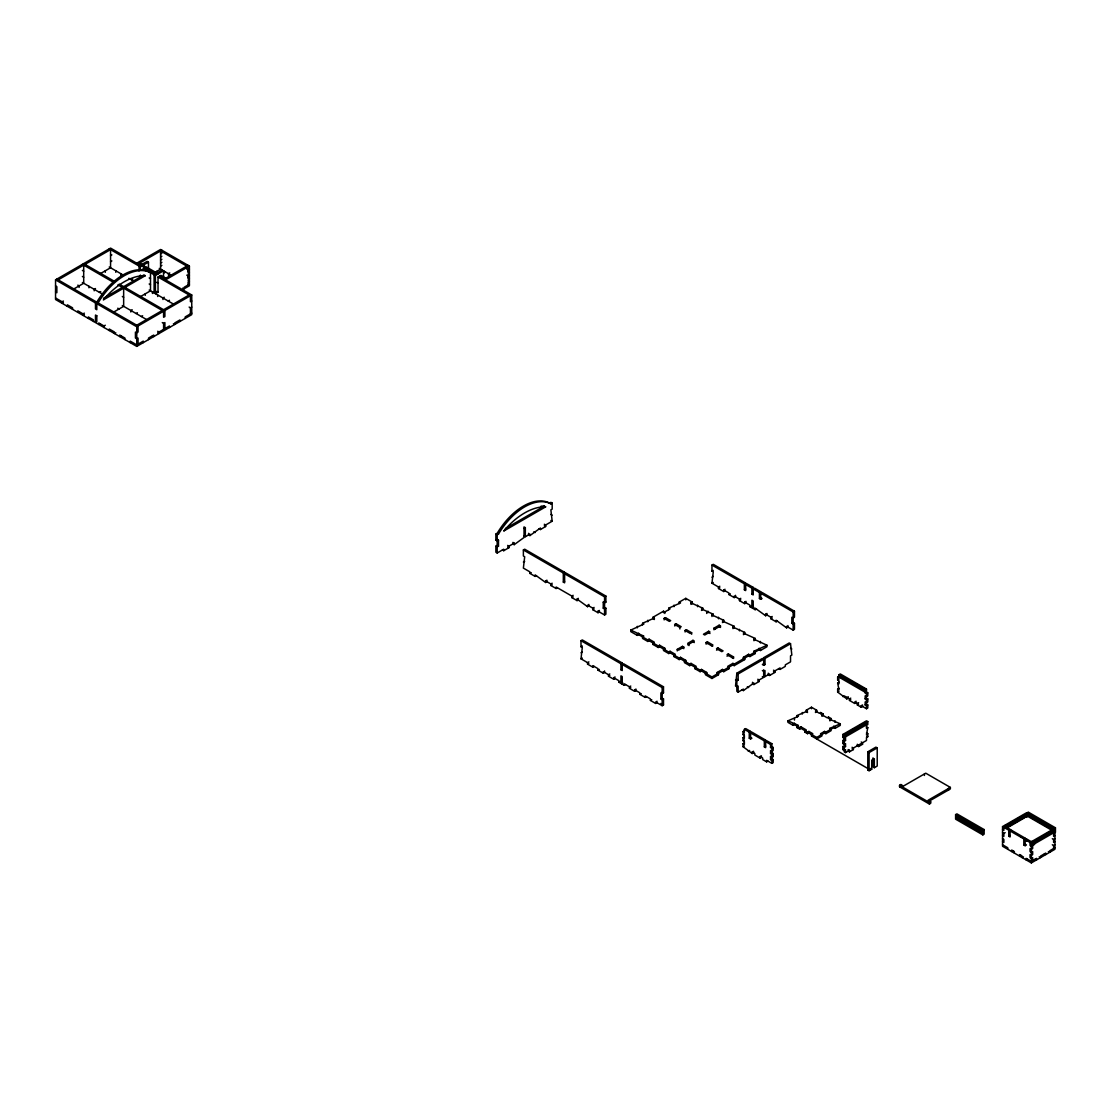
<?xml version="1.0" encoding="UTF-8"?>
<svg xmlns="http://www.w3.org/2000/svg" width="1111" height="1111" viewBox="0 0 1111 1111"><rect width="100%" height="100%" fill="white"/><g stroke="black" fill="none" stroke-linecap="round" stroke-linejoin="round"><path stroke-width="1.5" d="M163.525 277.431L163.525 270.82L155.401 275.514L155.401 293.665L158.026 292.151L158.026 277.028L159.331 276.264L191.745 294.984L191.745 314.635L136.75 346.396L55.55 299.526L55.55 279.861L110.558 248.1L141.486 265.973M58.175 279.861L83.7 265.112L83.7 283.263L73.882 288.929M85.019 264.362L110.558 249.614L110.558 267.765L100.073 273.806M110.558 255.669L111.864 254.905M110.558 261.71L111.864 260.96M55.55 298.012L62.105 301.789L63.41 301.025M63.41 302.539L62.105 303.303L62.105 301.789M95.49 288.554L94.185 289.318L94.185 290.818M138.319 263.835L161.887 250.225M139.042 271.015L139.042 266.057L147.152 261.377L148.471 262.127L148.471 268.723M160.581 254.002L161.887 253.252M139.042 266.057L140.347 266.821L148.471 262.127M143.222 266.668L144.541 265.918M99.421 292.332L100.726 291.582M160.581 257.03L161.887 256.266M160.581 260.057L161.887 259.294M131.501 279.861L132.82 279.111M160.581 263.071L161.887 262.321M79.117 311.622L77.812 312.372L77.812 310.858L83.047 313.885L84.367 313.135M103.49 298.303L143.944 274.945L145.263 275.709L103.351 299.901A62.966 36.357 -60 0 1 145.263 275.709M150.499 271.167L149.18 271.917A53.703 31.011 -60 0 0 96.796 302.164L95.49 302.928L95.49 308.969L96.796 309.733L96.796 303.678L98.115 302.928A53.703 31.011 -60 0 1 150.499 272.681L151.804 271.917M160.581 266.098L161.887 265.348M154.026 272.903L160.581 269.126L160.581 250.975L186.773 266.098M84.367 314.635L83.047 315.399L83.047 313.885M162.22 270.07L154.096 274.764L154.096 292.901M169.747 272.903L168.441 273.667L168.441 275.167M164.511 278.958L188.078 265.348M181.537 290.29L189.398 285.763L189.398 266.098L165.817 279.708L159.595 276.125L160.901 275.361L165.817 278.194M113.822 311.997L123.654 306.33L123.654 288.18L163.595 311.233L163.595 317.288L164.9 316.538L164.9 310.483L124.96 287.416M140.014 296.873L150.499 290.818L150.499 272.681M186.773 269.126L188.078 269.876L189.398 269.126L188.078 268.362M100.073 323.718L98.768 324.468L98.768 322.954L104.003 325.981L105.309 325.231M186.773 275.167L188.078 275.931L189.398 275.167L188.078 274.417M132.167 309.733L130.848 310.483L130.848 311.997M136.084 313.51L137.403 312.746M164.247 297.248L162.942 298.012L162.942 299.526M189.398 284.249L184.148 287.277L184.148 288.777L182.843 288.027M141.333 316.538L142.639 315.774M168.178 301.025L169.483 300.276M115.794 332.786L114.489 333.55L114.489 332.036L109.239 329.009L109.239 330.522M136.75 325.231L162.275 310.483M163.595 309.733L189.134 294.984M121.03 335.814L119.724 336.564L119.724 335.05L124.96 338.077L124.96 339.591M55.55 279.861L136.75 326.745L191.745 294.984M191.745 301.025L190.439 301.789L190.439 295.734L158.026 277.028M162.275 322.579L163.595 323.343L164.9 322.579L164.9 328.634M189.134 307.08L190.439 307.83L191.745 307.08M157.693 331.272L159.012 332.036L169.483 325.981L169.483 327.495M191.745 313.135L185.204 316.913L185.204 318.426M502.422 549.959L503.727 550.709L503.727 549.195L497.186 552.986L495.867 552.223L495.867 546.181L497.186 546.931L498.492 546.181L498.492 540.127L497.186 540.876L495.867 540.127L495.867 534.072L497.186 533.322A53.703 31.011 -60 0 1 549.57 503.075L550.875 502.325L552.181 503.075L552.181 509.13L550.875 509.88L552.181 521.226L545.64 525.003L544.321 524.253M505.408 528.572L544.321 506.102L545.64 506.866L503.727 531.058A62.966 36.357 -60 0 1 545.64 506.866M495.867 534.072L497.186 534.835L498.492 534.072A53.703 31.011 -60 0 1 550.875 503.839L552.181 503.075M495.867 540.127L497.186 539.377L498.492 540.127M524.031 528.405L525.336 527.656L525.336 536.724L524.031 535.974M495.867 546.181L497.186 545.418L498.492 546.181M507.658 545.418L508.963 546.181L514.212 543.154L514.212 544.668L512.893 543.904L512.893 542.39L514.212 543.154M525.336 536.724L529.919 534.085L529.919 535.585L528.614 534.835L528.614 533.322M503.727 550.709L508.963 547.681L508.963 546.181M514.212 544.668L524.031 537.488L524.031 526.892L525.336 527.656M529.919 535.585L540.404 528.031L540.404 529.544L539.085 528.78M540.404 529.544L545.64 526.517L545.64 525.003M523.378 549.959L524.684 549.195L564.624 572.262L564.624 582.844L563.319 582.095L563.319 573.012L523.378 549.959L523.378 556L524.684 556.764L523.378 568.096L529.919 571.887L529.919 573.401L535.155 576.415L536.474 575.665M523.378 562.055L524.684 561.291M529.919 573.401L531.225 572.637M545.64 582.47L545.64 580.956L546.945 580.206L546.945 581.706L545.64 582.47L535.155 574.901L535.155 576.415M563.319 573.012L564.624 572.262M545.64 580.956L550.875 583.983L552.181 583.219M550.875 583.983L550.875 585.497L552.181 584.733M563.319 582.095L564.624 581.331M550.875 585.497L556.111 588.511L557.416 587.761M556.111 588.511L556.111 587.011L571.832 596.079L573.137 595.315M571.832 596.079L571.832 597.593L573.137 596.829M578.373 599.857L577.067 600.62L577.067 599.107L578.373 598.343M577.067 599.107L587.538 606.662L588.858 605.912L588.858 604.398M605.884 596.079L565.93 573.012L564.624 573.776L604.565 596.829L605.884 596.079L605.884 602.12L604.565 602.884L603.259 602.12L603.259 608.175L604.565 608.925L605.884 608.175L605.884 614.23L604.565 614.98L598.024 611.203L598.024 612.716L599.329 611.953L599.329 610.439L598.024 611.203M587.538 606.662L587.538 605.148L592.788 608.175L594.093 607.425M603.259 602.12L604.565 601.37L605.884 602.12M592.788 608.175L592.788 609.689L594.093 608.925M603.259 608.175L604.565 607.425L605.884 608.175M580.997 640.686L582.303 639.936L622.243 662.989L622.243 670.558L620.938 669.794L620.938 663.753L580.997 640.686L580.997 646.741L582.303 647.491L580.997 658.837L587.538 662.614L588.858 661.864M711.957 565.082L713.262 564.319L745.675 583.039L745.675 590.594L744.37 589.844L744.37 583.789L711.957 565.082L711.957 571.123L713.262 571.887L711.957 583.219L718.498 587.011L719.817 586.247M580.997 646.741L582.303 645.977M711.957 571.123L713.262 570.374M580.997 652.782L582.303 652.032M711.957 577.178L713.262 576.415M580.997 658.837L582.303 658.073M755.174 653.546L753.869 652.782L753.869 651.268L755.174 652.032L755.174 653.546L749.939 656.559L748.62 655.809L734.218 664.128L732.913 663.364L727.677 666.392L728.983 667.155L728.983 668.669L723.747 671.683L722.428 670.933L711.957 676.974L701.472 670.933L700.166 671.683L694.93 668.669L694.93 667.155L696.236 666.392L691 663.364L689.695 664.128L680.529 658.837L679.21 659.587L673.974 656.559L673.974 655.059L675.28 654.296L670.044 651.268L668.739 652.032L659.573 646.741L658.267 647.491L653.018 644.463L653.018 642.95L654.337 642.2L649.088 639.172L647.782 639.936L638.617 634.645L637.311 635.395L630.756 631.617L630.756 630.104L643.852 624.049L642.547 623.299L642.547 624.813M642.547 623.299L654.337 618.008L654.337 619.521L653.018 618.758L653.018 617.244L663.503 611.203L664.809 611.953L670.044 608.925L668.739 608.175L668.739 609.689M668.739 608.175L680.529 602.884L679.21 602.12L679.21 603.634M679.21 602.12L685.765 598.343L692.306 602.12L692.306 603.634L691 604.398L691 602.884L692.306 602.12M711.957 583.219L713.262 582.47M630.756 630.104L643.852 636.145L642.547 636.909L642.547 638.422L647.782 641.45L649.088 640.686L658.267 645.977L659.573 645.227L664.809 648.255L664.809 649.754M664.156 618.383L665.461 617.633L670.697 620.646L669.391 621.41L664.156 618.383L664.156 619.896M587.538 662.614L587.538 664.128L588.858 663.364M718.498 587.011L718.498 588.511L719.817 587.761M701.472 610.439L702.791 609.689L702.791 608.175L691 602.884M725.052 590.788L723.747 591.538L723.747 590.024L725.052 589.274M587.538 664.128L592.788 667.155L594.093 666.392M744.37 583.789L745.675 583.039M679.876 627.451L681.182 626.701L675.946 623.674L674.627 624.438L679.876 627.451L679.876 628.965M702.791 608.175L701.472 608.925L713.262 614.23L713.262 615.73M592.788 667.155L592.788 665.642L598.024 668.669L598.024 670.169L599.329 669.419M674.627 625.937L675.946 625.187L675.946 623.674M723.747 590.024L728.983 593.052L728.983 594.566L730.288 593.816M744.37 589.844L745.675 589.08M598.024 670.169L603.259 673.197L604.565 672.447L604.565 670.933M653.018 644.463L654.337 643.713M728.983 594.566L734.218 597.593L735.524 596.829L735.524 595.315M620.938 663.753L622.243 662.989M751.897 588.136L753.202 587.386L753.202 594.94L751.897 594.191L751.897 588.136L745.675 584.553L746.981 583.789L753.202 587.386M603.259 673.197L603.259 671.683L608.495 674.71L609.8 673.96M685.112 631.992L685.112 630.479L686.417 629.729L691.653 632.742L691.653 634.256M711.957 616.494L711.957 614.98L713.262 614.23M734.218 597.593L734.218 596.079L739.454 599.107L740.773 598.343M608.495 674.71L608.495 676.224L609.8 675.474M739.454 599.107L739.454 600.62L740.773 599.857M620.938 669.794L622.243 669.044M751.897 594.191L753.202 593.427M759.424 592.482L760.743 591.732L760.743 599.287L762.049 598.537L760.743 597.774L759.424 598.537L759.424 592.482L753.202 588.899L754.522 588.136L760.743 591.732M615.05 678.488L613.73 679.252L613.73 677.738L615.05 676.974M664.809 648.255L663.503 649.005L663.503 650.518L668.739 653.546L670.044 652.782L679.21 658.073L680.529 657.323L685.765 660.351L685.765 661.864M691.653 632.742L690.348 633.506L685.112 630.479M722.428 622.535L723.747 621.785L723.747 620.271L711.957 614.98M744.689 603.634L744.689 602.12L746.009 601.37L746.009 602.884L744.689 603.634L739.454 600.62M723.747 620.271L722.428 621.035L734.218 626.326L734.218 627.84L732.913 628.59L732.913 627.076L734.218 626.326M613.73 677.738L618.98 680.765L618.98 682.279L620.285 681.515M744.689 602.12L749.939 605.148L749.939 606.662L751.244 605.912M620.938 681.89L622.243 682.654L622.243 676.599L620.938 675.849L620.938 681.89L622.243 681.14M677.252 650.893L677.252 649.38L682.487 646.352L683.793 647.116L683.793 648.63L682.487 647.866L682.487 646.352M687.723 644.852L694.278 641.061L692.972 640.311L687.723 643.338L689.042 644.088L689.042 645.602M708.679 631.242L703.444 634.256L704.749 635.02L709.985 631.992L708.679 631.242L708.679 632.742L709.985 633.506M720.47 625.937L713.915 629.729L713.915 628.215L719.164 625.187L720.47 625.937L720.47 627.451L719.164 626.701L719.164 625.187M751.897 606.287L753.202 607.037L753.202 600.995L751.897 600.232L751.897 606.287L753.202 605.523M683.793 647.116L678.557 650.143L677.252 649.38M621.591 683.779L622.896 683.029M752.55 608.175L753.869 607.425M618.98 682.279L624.215 685.293L625.521 684.543M673.974 656.559L675.28 655.809M749.939 606.662L755.174 609.689L756.48 608.925M624.215 685.293L624.215 683.779L629.451 686.806L630.756 686.056M706.068 642.575L707.374 641.825L712.609 644.852L712.609 646.352L706.068 642.575L706.068 644.088L707.374 643.338L707.374 641.825M629.451 686.806L629.451 688.32L630.756 687.57M634.687 691.348L634.687 689.834L635.992 689.084L635.992 690.584L634.687 691.348L629.451 688.32M685.765 660.351L684.459 661.101L684.459 662.614L689.695 665.642L691 664.878L700.166 670.169L701.472 669.419L706.721 672.447L706.721 673.96M711.304 645.602L712.609 644.852M743.384 634.645L744.689 633.881L744.689 632.367L732.913 627.076M765.646 615.73L765.646 614.23L766.965 613.466L766.965 614.98L765.646 615.73L755.174 608.175L755.174 609.689M717.845 647.866L716.539 648.63L721.775 651.657L723.08 650.893L717.845 647.866L717.845 649.38L716.539 650.143M744.689 632.367L743.384 633.131L755.174 638.422L755.174 639.936L753.869 640.686L753.869 639.172L755.174 638.422M765.646 614.23L770.881 617.244L772.201 616.494M634.687 689.834L639.922 692.861L639.922 694.375L641.241 693.611M770.881 617.244L770.881 618.758L772.201 618.008M639.922 694.375L645.172 697.389L646.477 696.639M663.503 686.806L623.563 663.753L622.243 664.503L662.184 687.57L663.503 686.806L663.503 692.861L662.184 693.611L660.878 692.861L660.878 698.902L662.184 699.666L663.503 698.902L663.503 704.957L662.184 705.707L655.643 701.93L655.643 703.444L656.948 702.694L656.948 701.18M694.93 668.669L696.236 667.905M770.881 618.758L776.131 621.785L777.436 621.035M794.462 611.203L762.049 592.482L760.743 593.246L793.157 611.953L794.462 611.203L794.462 617.244L793.157 618.008L791.837 617.244L791.837 623.299L793.157 624.049L794.462 623.299L794.462 629.34L793.157 630.104L786.602 626.326L786.602 627.84L787.907 627.076L787.907 625.562M728.33 653.921L727.011 654.671L733.566 658.462L733.566 656.948L728.33 653.921L728.33 655.434L727.011 656.184M645.172 697.389L645.172 695.889L650.407 698.902L650.407 700.416L651.713 699.666M660.878 698.902L662.184 698.152L663.503 698.902M706.721 672.447L705.402 673.197L705.402 674.71L711.957 678.488L718.498 674.71L718.498 673.197L717.192 672.447L717.192 673.96L718.498 674.71M732.26 657.698L733.566 656.948M743.384 657.323L744.689 658.073L744.689 659.587L743.384 658.837L743.384 657.323L748.62 654.296L749.939 655.059L759.105 649.754L760.41 650.518L766.965 646.741L766.965 645.227L753.869 639.172M791.837 623.299L793.157 622.535L794.462 623.299M717.192 672.447L722.428 669.419L723.747 670.169L732.913 664.878L734.218 665.642L744.689 659.587M753.869 651.268L766.965 645.227M736.843 673.197L762.368 658.462L763.688 659.212L738.148 673.96L736.843 673.197L735.524 686.056L736.843 686.806L738.148 686.056L738.148 692.097L736.843 691.348L736.843 680.765L738.148 680.001L738.148 673.96M790.532 643.713L764.993 658.462L764.993 664.503L763.688 665.267L763.688 657.698L789.227 642.95L790.532 643.713L791.837 655.059L790.532 655.809L790.532 661.864L785.296 664.878L785.296 666.392L780.061 669.419L778.742 668.669M738.148 692.097L743.384 689.084L743.384 690.584L742.079 689.834M757.785 679.252L759.105 680.001L763.688 677.363L763.688 669.794M763.688 675.849L764.993 676.599L769.576 673.96L769.576 675.474L768.27 674.71L768.27 673.197M773.506 670.169L774.811 670.933L780.061 667.905L780.061 669.419M743.384 690.584L753.869 683.029L753.869 684.543L752.55 683.779L752.55 682.279M753.869 684.543L759.105 681.515L759.105 680.001M769.576 675.474L774.811 672.447L774.811 670.933M744.356 729.33L745.675 728.58L750.578 731.413L750.578 738.968L751.897 738.218L750.578 737.454L749.272 738.218L749.272 732.163L744.356 729.33L744.356 732.357L743.051 731.593L743.051 734.621L744.356 735.385L744.356 738.398L743.051 737.648L743.051 740.676L744.356 741.426L744.356 744.453L743.051 743.69L743.051 746.717L752.216 753.522L753.536 752.772L753.536 751.258L752.216 752.008L752.216 753.522M838.972 674.71L840.291 673.946L866.483 689.07L866.483 692.097L865.163 692.847L865.163 689.834L838.972 674.71L838.972 677.724L837.666 676.974L837.666 680.001L838.972 680.751L838.972 683.779L837.666 683.029L838.972 689.834L837.666 689.07L837.666 692.097L846.832 698.902L848.137 698.139L848.137 696.639M743.051 731.593L744.356 730.844M837.666 676.974L838.972 676.224M839.763 677.585L864.386 691.792L864.386 690.278L839.763 676.071L839.763 677.585L841.069 676.821L841.069 675.307M743.051 734.621L744.356 733.871M837.666 680.001L838.972 679.238M749.272 732.163L750.578 731.413M743.051 737.648L744.356 736.885M837.666 683.029L838.972 682.265M743.051 740.676L744.356 739.912M743.051 743.69L744.356 742.94M837.666 689.07L838.972 688.32M743.051 746.717L744.356 745.967M829.806 729.899L829.806 728.385L831.111 729.149L831.111 730.649L825.876 733.677L824.57 732.927L816.71 737.454L808.85 732.927L807.544 733.677L804.919 732.163L804.919 730.649L806.239 729.899L801.003 726.872L799.684 727.636L794.448 724.608L793.143 725.358L787.907 722.344L787.907 720.831L798.378 716.289L797.073 715.54L797.073 717.053M797.073 715.54L807.544 710.998L806.239 710.248L806.239 711.748L807.544 712.512M806.239 710.248L811.474 707.221L816.71 710.248L816.71 711.748L815.405 712.512M837.666 692.097L838.972 691.334M787.907 720.831L798.378 725.358L797.073 726.122L797.073 727.636L799.684 729.149L801.003 728.385L807.544 732.163L808.85 731.413L812.78 733.677L811.474 734.44L811.474 735.954L867.594 768.354M816.71 710.248L815.405 710.998L819.335 713.262L820.64 712.512L823.265 714.026L823.265 715.54L821.946 716.289L821.946 714.776L823.265 714.026M764.34 740.856L765.646 740.107L765.646 747.661L764.34 746.911L764.34 740.856L750.578 732.927L751.897 732.163L765.646 740.107M748.286 751.258L749.606 750.494M842.902 696.639L844.221 695.875L849.457 698.902L850.762 698.139M797.073 727.636L798.378 726.872M764.34 746.911L765.646 746.148M770.548 744.453L771.867 743.69L771.867 746.717L770.548 747.481L770.548 744.453L765.646 741.62L766.951 740.856L771.867 743.69M865.163 689.834L866.483 689.07M849.457 698.902L849.457 700.416L850.762 699.652M770.548 747.481L771.867 748.231L773.173 747.481L773.173 750.494L771.867 751.258L770.548 750.494L770.548 753.522L771.867 754.286L773.173 753.522L773.173 756.549L771.867 757.299L770.548 756.549L770.548 759.577L771.867 760.327L773.173 759.577L773.173 762.604L771.867 763.354L766.632 760.327L766.632 761.84L767.937 761.091M865.163 692.847L866.483 693.611L867.788 692.847L867.788 695.875L866.483 696.639L865.163 695.875L865.163 698.902L866.483 699.652L867.788 698.902L867.788 701.93L866.483 702.68L865.163 701.93L865.163 704.943L866.483 705.707L867.788 704.943L867.788 707.971L866.483 708.735L861.233 705.707L861.233 707.221L862.553 706.457L862.553 704.943L861.233 705.707M760.077 758.063L760.077 756.549L761.382 755.799L761.382 757.299L760.077 758.063L754.841 755.036L754.841 753.522L752.216 752.008M831.111 718.553L829.806 719.317L829.806 720.831L831.111 720.067L831.111 718.553L828.5 717.053L827.195 717.803L821.946 714.776M804.919 732.163L806.239 731.413M849.457 700.416L854.692 703.444L855.998 702.68L855.998 701.166M770.548 753.522L771.867 752.772L773.173 753.522M854.692 703.444L854.692 701.93L857.317 703.444L858.622 702.68M865.163 698.902L866.483 698.139L867.788 698.902M857.317 703.444L857.317 704.943L858.622 704.193M770.548 756.549L771.867 755.799L773.173 756.549M820.64 735.19L820.64 733.677L824.57 731.413L825.876 732.163L833.736 727.636L835.041 728.385L840.291 725.358L840.291 723.844L829.806 719.317M770.548 759.577L771.867 758.813L773.173 759.577M811.474 735.954L812.78 735.19M865.163 704.943L866.483 704.193L867.788 704.943M829.806 728.385L840.291 723.844M844.221 747.286L844.221 751.828L845.527 752.578L845.527 749.564L844.221 750.314L842.902 749.564L842.902 746.536L844.221 747.286L845.527 746.536L845.527 743.509L844.221 744.259L842.902 743.509L842.902 740.481L844.221 741.245L845.527 740.481L845.527 737.454L844.221 738.218L842.902 737.454L842.902 734.44L866.483 720.831L867.788 721.581L867.788 724.608L866.483 725.358L866.483 728.385L867.788 727.636L866.483 734.44L867.788 733.677L867.788 736.704L866.483 737.454L866.483 740.481L862.553 742.759L861.233 741.995M847.207 732.857L856.192 727.677M859.178 725.941L863.678 723.358M842.902 734.44L844.221 735.19L867.788 721.581M844.221 736.093L866.483 723.247L866.483 724.761L845.527 736.857L845.527 735.343M842.902 737.454L844.221 736.704M842.902 740.481L844.221 739.732L845.527 740.481M842.902 743.509L844.221 742.759M842.902 746.536L844.221 745.773L845.527 746.536M842.902 749.564L844.221 748.8M845.527 752.578L849.457 750.314L849.457 751.828L848.137 751.064M852.068 747.286L853.387 748.05L861.233 743.509L862.553 744.259L862.553 742.759M849.457 751.828L853.387 749.564L853.387 748.05M857.317 744.259L857.317 745.773L858.622 746.536L862.553 744.259M874.329 767.701L874.329 758.632L871.718 760.146L871.718 769.215L869.094 770.728L867.788 769.979L867.788 751.828L875.912 747.134L877.218 747.897L877.218 766.034L874.329 767.701L873.024 766.951L873.024 757.869M867.788 751.828L869.094 752.578L877.218 747.897M867.788 769.979L869.094 769.215L870.413 769.979M950.363 787.407L928.088 800.253L930.712 801.767L930.712 803.281L929.407 804.031L899.549 786.796L899.549 785.283L900.854 784.533L903.479 786.046L925.741 773.187L950.363 787.407L950.363 788.907L928.088 801.767M899.549 786.796L900.854 786.046L900.854 784.533M899.549 785.283L929.407 802.517L930.712 801.767M955.599 814.613L956.904 813.863L984.152 829.584L984.152 834.125L982.832 834.889L955.599 819.154L955.599 814.613L982.832 830.348L984.152 829.584M956.904 816.891L958.21 816.127L958.21 817.64L956.904 818.404L956.904 816.891L981.527 831.097L981.527 832.611L956.904 818.404M1002.539 826.598L1026.12 812.988L1054.922 829.625L1054.922 849.29L1031.355 862.9L1002.539 846.263L1002.539 826.598L1008.76 830.195L1010.066 829.431L1010.066 837L1008.76 836.236L1008.76 830.195M1026.897 813.446L1028.217 812.085L1055.45 827.806L1055.45 832.347M1007.969 824.376L1004.636 825.695M1010.774 822.751L1023.398 815.46M1027.425 813.752L1003.858 827.362L1003.858 830.389L1002.539 829.625M1028.217 815.113L1007.26 827.209L1006.469 826.751L1026.12 815.418L1024.8 814.655M1007.871 827.459L1024.717 817.738M1002.539 832.653L1003.858 833.403L1005.163 832.653M1025.134 838.138L1011.385 830.195L1010.066 830.945L1023.828 838.888L1025.134 838.138L1025.134 845.693L1023.828 844.943L1023.828 838.888M1008.76 836.236L1010.066 835.486M1031.883 841.416L1032.661 841.874L1031.355 842.638L1031.355 841.721L1026.439 838.888L1025.134 839.638L1031.355 843.235L1054.922 829.625M1013.024 850.804L1011.704 851.554L1011.704 850.04L1014.329 851.554L1014.329 853.067M1023.828 844.943L1025.134 844.179L1026.439 844.943L1025.134 845.693M1053.617 828.875L1030.05 842.485L1030.05 845.499L1031.355 846.263L1032.661 845.499L1032.661 848.526L1031.355 849.29L1030.05 848.526L1030.05 851.554L1031.355 852.304L1032.661 851.554L1032.661 854.581L1031.355 855.331L1030.05 854.581L1030.05 857.609L1031.355 858.359L1032.661 857.609L1032.661 860.622M1026.897 812.835L1054.145 828.57L1055.45 827.806M1036.869 839.444L1039.674 837.819M1042.479 836.208L1049.506 832.153M1027.675 840.499L1033.188 843.693L1034.494 842.93L1034.494 844.443L1033.188 845.207L1031.355 844.138M1053.617 832.806L1032.661 844.902L1032.661 843.388L1053.617 831.292L1053.617 832.806L1052.311 832.653L1053.617 833.403L1054.922 832.653M1020.87 855.331L1019.565 856.095L1019.565 854.581L1022.189 856.095L1022.189 857.609L1023.495 856.845M1054.922 835.68L1053.617 836.43L1053.617 833.403M1052.311 838.694L1053.617 839.458L1054.922 838.694M1054.922 841.721L1053.617 842.485L1053.617 839.458M1027.425 859.109L1026.12 859.872L1026.12 858.359L1031.355 861.386L1036.591 858.359L1036.591 859.872L1035.285 859.109M1052.311 844.749L1053.617 845.499L1054.922 844.749M1054.922 847.776L1049.687 850.804L1049.687 852.304L1048.381 851.554M189.398 266.098L160.581 249.461L137 263.071L142 265.96M759.424 598.537L760.743 599.287M188.078 271.39L189.398 272.153L188.078 272.903L188.078 269.876M188.078 277.444L189.398 278.194L188.078 278.958L188.078 275.931M188.078 280.472L189.398 281.222L188.078 281.972L188.078 284.999M718.498 588.511L723.747 591.538M786.602 627.84L776.131 620.271L776.131 621.785M159.276 268.362L171.052 275.167M139.625 263.071L143.305 265.196M158.22 273.806L145.847 266.668L144.541 267.418L155.54 273.778M155.54 274.084L144.277 267.57L142.972 268.334L155.471 275.556M109.239 248.864L138.694 265.862M549.57 503.075L550.875 503.839M845.415 677.821L848.318 679.488M851.207 681.168L854.109 682.834M856.998 684.501L865.691 689.528M149.18 277.972L150.499 278.722M156.72 282.319L158.026 283.069M790.532 648.255L791.837 649.005M866.483 692.097L867.788 692.847M550.875 514.421L552.181 515.171M149.18 284.013L150.499 284.777M156.72 291.388L158.026 292.151M550.875 520.476L552.181 521.226M109.239 267.001L123.654 275.32M128.89 278.347L134.125 281.375M149.18 290.068L173.413 304.053M857.317 704.943L861.233 707.221M544.321 525.767L545.64 526.517M83.7 263.599L114.739 281.514M119.196 284.097L123.654 286.666M713.915 628.215L715.234 628.965M82.395 264.362L113.419 282.277M117.877 284.847L122.335 287.416M763.688 657.698L764.993 658.462M1038.354 820.96L1041.243 822.64M1044.146 824.306L1052.825 829.32M82.395 270.404L83.7 271.167M764.993 664.503L763.688 663.753L762.368 664.503L763.688 665.267M866.483 723.247L865.163 722.483L865.163 723.997L866.483 724.761M1051.52 830.084L1026.897 815.863L1026.897 817.377M173.413 323.718L174.719 324.468L174.719 322.954L179.968 319.94L179.968 321.44M533.849 531.808L535.155 532.572M1024.8 816.168L1026.12 816.918L1026.12 814.502L1052.311 829.625L1052.311 830.528M773.506 671.683L774.811 672.447M122.335 296.498L123.654 297.248M866.483 726.872L867.788 727.636M82.395 276.458L83.7 277.208M762.368 670.558L763.688 671.308L764.993 670.558L764.993 676.599M866.483 732.927L867.788 733.677M82.395 282.513L103.351 294.609M122.335 305.567L146.569 319.551M866.483 735.954L867.788 736.704M762.368 676.599L763.688 677.363M77.812 285.152L79.117 285.916L79.117 287.416M117.752 308.219L119.071 308.969M653.018 617.244L654.337 618.008M157.693 332.786L159.012 333.55L159.012 332.036M694.278 642.575L692.972 641.825L692.972 640.311M757.785 680.765L759.105 681.515M56.855 279.111L138.056 325.981L138.056 332.036L136.75 332.786L135.431 332.036L135.431 338.077L136.75 338.841L138.056 338.077L138.056 344.132M497.186 533.322L498.492 534.072M1005.163 826.598L1010.066 829.431M1007.621 828.931L1011.385 831.097L1011.385 830.195M1021.009 836.652L1023.759 838.25M1025.134 839.041L1026.439 839.791L1026.439 838.888M152.457 335.814L153.776 336.564L153.776 335.05L148.527 338.077L148.527 339.591M727.677 667.905L728.983 668.669M1025.134 840.555L1026.439 841.305M1044.451 853.817L1045.757 854.581L1045.757 853.067L1040.521 856.095L1040.521 857.609L1039.216 856.845M55.55 285.916L56.855 286.666L56.855 292.721L55.55 291.957M507.658 546.931L508.963 547.681M736.843 679.252L738.148 680.001M735.524 680.001L736.843 680.765M747.314 686.806L748.62 687.57M852.068 748.8L853.387 749.564M1002.539 835.68L1003.858 836.43L1003.858 833.403M820.64 733.677L821.946 734.44L821.946 735.954L816.71 738.968L816.71 737.454M848.137 749.564L849.457 750.314M1002.539 838.694L1003.858 839.458L1003.858 842.485L1002.539 841.721M870.413 768.465L871.718 769.215M1002.539 844.749L1007.774 847.776L1007.774 849.29M571.832 597.593L577.067 600.62M592.788 609.689L598.024 612.716M771.867 746.717L773.173 747.481M749.272 738.218L750.578 738.968M662.184 692.097L663.503 692.861M760.077 756.549L762.702 758.063L762.702 759.577L766.632 761.84M660.878 703.444L663.503 704.957M608.495 676.224L613.73 679.252M650.407 700.416L655.643 703.444M1053.617 845.499L1053.617 848.526M1033.188 843.693L1033.188 845.207M1031.355 843.235L1031.355 862.9M982.832 830.348L982.832 834.889M949.044 788.157L949.044 789.671M947.739 788.907L947.739 790.421M929.407 802.517L929.407 804.031M924.421 773.936L924.421 775.45M869.094 752.578L869.094 770.728M866.483 693.611L866.483 696.639M866.483 699.652L866.483 704.193M866.483 705.707L866.483 708.735M858.622 745.023L858.622 746.536M846.832 697.389L846.832 698.902M844.221 735.19L844.221 739.732M844.221 741.245L844.221 744.259M835.041 720.831L835.041 722.344M835.041 726.872L835.041 728.385M833.736 726.122L833.736 727.636M828.5 717.053L828.5 718.553M825.876 732.163L825.876 733.677M824.57 731.413L824.57 732.927M820.64 712.512L820.64 714.026M811.474 707.221L811.474 708.735M808.85 731.413L808.85 732.927M807.544 732.163L807.544 733.677M802.309 712.512L802.309 714.026M801.003 726.872L801.003 728.385M799.684 727.636L799.684 729.149M794.448 718.553L794.448 720.067M794.448 723.094L794.448 724.608M793.157 611.953L793.157 622.535M793.157 624.049L793.157 630.104M793.143 723.844L793.143 725.358M771.867 748.231L771.867 752.772M771.867 754.286L771.867 758.813M771.867 760.327L771.867 763.354M760.41 641.45L760.41 642.95M760.41 649.005L760.41 650.518M759.105 648.255L759.105 649.754M749.939 655.059L749.939 656.559M748.62 654.296L748.62 655.809M739.454 629.34L739.454 630.854M734.218 664.128L734.218 665.642M732.913 663.364L732.913 664.878M723.747 670.169L723.747 671.683M722.428 669.419L722.428 670.933M718.498 617.244L718.498 618.758M711.957 676.974L711.957 678.488M708.026 611.203L708.026 612.716M706.721 611.953L706.721 613.466M701.472 669.419L701.472 670.933M700.166 670.169L700.166 671.683M697.555 605.148L697.555 606.662M691 663.364L691 664.878M689.695 664.128L689.695 665.642M686.417 629.729L686.417 631.242M685.765 598.343L685.765 599.857M680.529 657.323L680.529 658.837M679.21 658.073L679.21 659.587M673.974 605.148L673.974 606.662M670.044 651.268L670.044 652.782M668.739 652.032L668.739 653.546M665.461 617.633L665.461 619.133M664.809 611.953L664.809 613.466M663.503 611.203L663.503 612.716M662.184 687.57L662.184 698.152M662.184 699.666L662.184 705.707M659.573 645.227L659.573 646.741M658.267 645.977L658.267 647.491M649.088 639.172L649.088 640.686M647.782 620.271L647.782 621.785M647.782 639.936L647.782 641.45M638.617 633.131L638.617 634.645M637.311 626.326L637.311 627.84M637.311 633.881L637.311 635.395M604.565 596.829L604.565 607.425M604.565 608.925L604.565 614.98M497.186 534.835L497.186 545.418M497.186 546.931L497.186 552.986M190.439 307.83L190.439 313.885M164.511 271.39L164.511 272.903M163.595 323.343L163.595 329.384M157.693 294.984L157.693 296.498M156.651 271.39L156.651 272.903M152.457 291.957L152.457 293.471M145.263 293.846L145.263 295.359M143.291 342.619L143.291 341.105L136.75 344.882L130.195 341.105L130.195 342.619M140.347 266.821L140.347 270.112M140.347 275.07L140.347 278.361M136.75 326.745L136.75 346.396M121.03 273.806L121.03 275.32M115.794 270.792L115.794 272.306M105.309 270.792L105.309 272.306M104.003 325.981L104.003 327.495M93.532 321.44L93.532 319.94L88.297 316.913L88.297 318.426M88.949 286.291L88.949 287.805M72.576 309.344L72.576 307.83L67.34 304.817L67.34 306.33M541.057 506.172A62.966 36.357 -60 0 1 544.321 506.102M96.796 315.774L95.49 315.024L95.49 321.065L96.796 321.829L96.796 315.774"/></g></svg>
